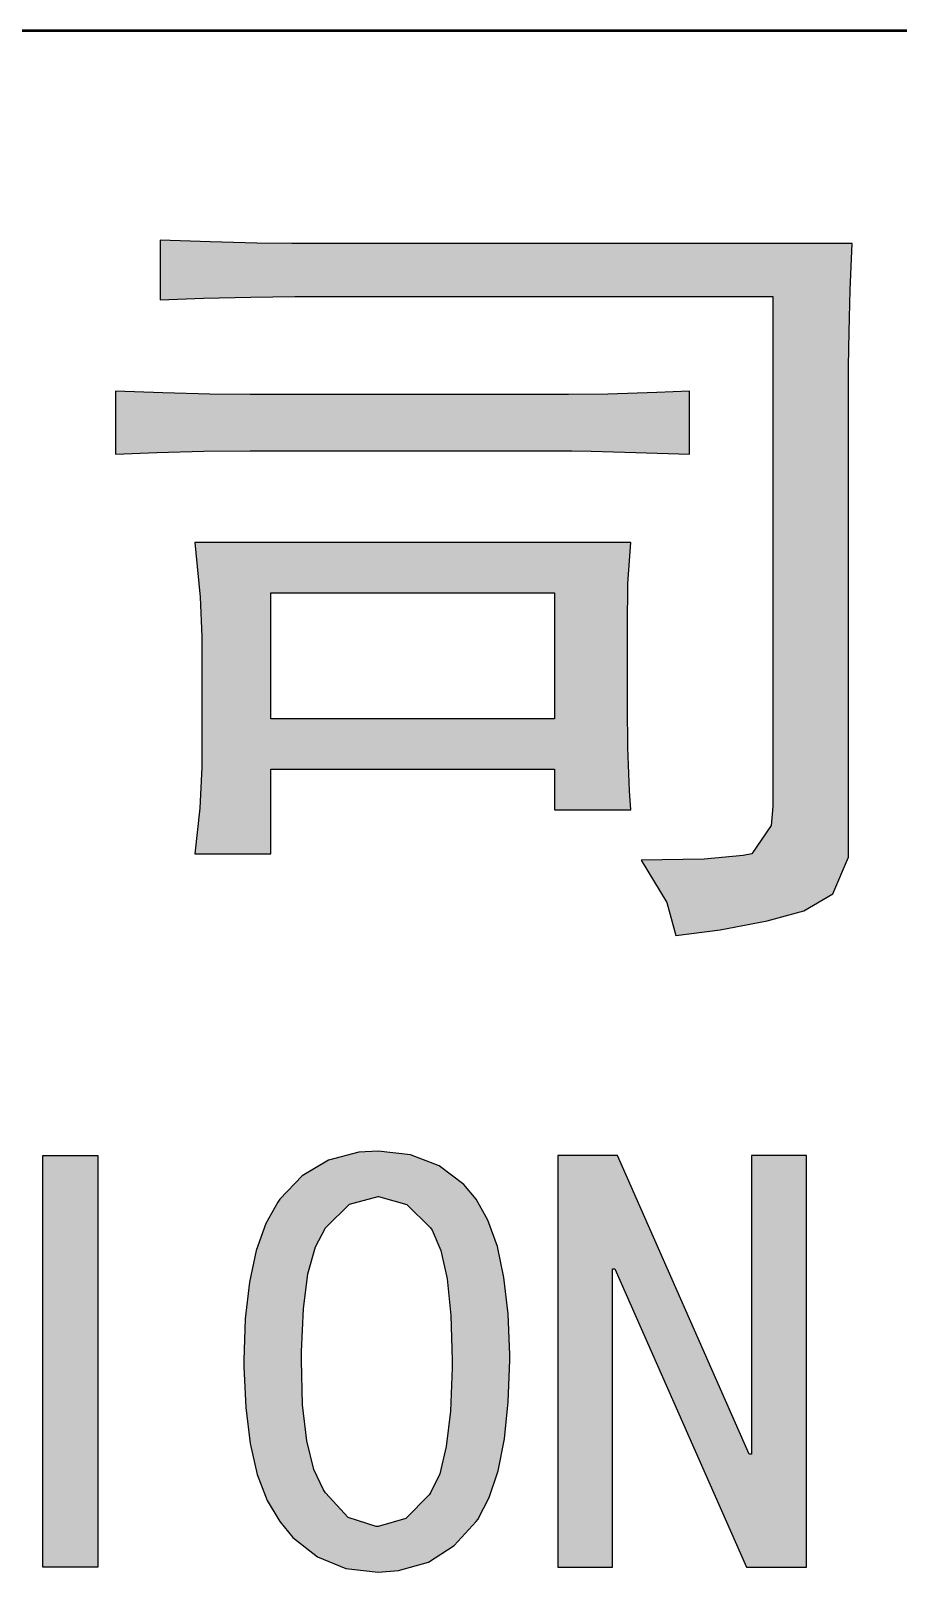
# Model space of a CAD drawing. Extents: x 0 to 420, y 0 to 297.
# Drawn here: x 399.44 to 405.51, y 36.21 to 47 of the extents above; entities that cross this region are included whole.
import ezdxf

# ---------------------------------------------------------------- set-up
doc = ezdxf.new("R2010")
doc.units = 0

msp = doc.modelspace()

# ---------------------------------------------------------------- linework, layer by layer
at = {"color": 7, "lineweight": 50}
msp.add_line((415, 47), (235, 47), dxfattribs=at)
at = {"color": 154, "lineweight": 25, "ltscale": 0.010406}
msp.add_line((400.347, 45.534), (400.347, 45.118), dxfattribs=at)
at = {"color": 154, "lineweight": 25, "ltscale": 0.008753}
msp.add_line((400.697, 45.523), (400.347, 45.534), dxfattribs=at)
at = {"color": 154, "lineweight": 25, "ltscale": 0.008198}
for p, q in [((401.024, 45.515), (400.697, 45.523)), ((400.693, 44.458), (400.365, 44.466)), ((400.324, 44.049), (400.652, 44.057))]:
    msp.add_line(p, q, dxfattribs=at)
at = {"color": 154, "lineweight": 25, "ltscale": 0.006079}
msp.add_line((401.267, 45.512), (401.024, 45.515), dxfattribs=at)
at = {"color": 154, "lineweight": 25, "ltscale": 0.098076}
msp.add_line((405.191, 45.512), (401.267, 45.512), dxfattribs=at)
at = {"color": 154, "lineweight": 25, "ltscale": 0.008112}
msp.add_line((405.176, 45.188), (405.191, 45.512), dxfattribs=at)
at = {"color": 154, "lineweight": 25, "ltscale": 0.007557}
msp.add_line((400.347, 45.118), (400.649, 45.129), dxfattribs=at)
at = {"color": 154, "lineweight": 25, "ltscale": 0.00829}
msp.add_line((400.649, 45.129), (400.98, 45.136), dxfattribs=at)
at = {"color": 154, "lineweight": 25, "ltscale": 0.007736}
msp.add_line((400.98, 45.136), (401.29, 45.14), dxfattribs=at)
at = {"color": 154, "lineweight": 25, "ltscale": 0.083617}
msp.add_line((401.29, 45.14), (404.634, 45.14), dxfattribs=at)
at = {"color": 154, "lineweight": 25, "ltscale": 0.089235}
msp.add_line((404.634, 45.14), (404.634, 41.57), dxfattribs=at)
at = {"color": 154, "lineweight": 25, "ltscale": 0.00737}
msp.add_line((405.168, 44.893), (405.176, 45.188), dxfattribs=at)
at = {"color": 154, "lineweight": 25, "ltscale": 0.005987}
msp.add_line((405.165, 44.654), (405.168, 44.893), dxfattribs=at)
at = {"color": 154, "lineweight": 25, "ltscale": 0.08592}
msp.add_line((405.165, 41.217), (405.165, 44.654), dxfattribs=at)
at = {"color": 154, "lineweight": 25, "ltscale": 0.010959}
for p, q in [((400.033, 44.477), (400.033, 44.038)), ((404.052, 44.038), (404.052, 44.477))]:
    msp.add_line(p, q, dxfattribs=at)
at = {"color": 154, "lineweight": 25, "ltscale": 0.008292}
msp.add_line((400.365, 44.466), (400.033, 44.477), dxfattribs=at)
at = {"color": 154, "lineweight": 25, "ltscale": 0.007091}
for p, q in [((400.976, 44.455), (400.693, 44.458)), ((403.106, 41.832), (403.106, 41.548))]:
    msp.add_line(p, q, dxfattribs=at)
at = {"color": 154, "lineweight": 25, "ltscale": 0.055714}
msp.add_line((403.205, 44.455), (400.976, 44.455), dxfattribs=at)
at = {"color": 154, "lineweight": 25, "ltscale": 0.006908}
msp.add_line((403.481, 44.458), (403.205, 44.455), dxfattribs=at)
at = {"color": 154, "lineweight": 25, "ltscale": 0.008568}
msp.add_line((403.824, 44.469), (403.481, 44.458), dxfattribs=at)
at = {"color": 154, "lineweight": 25, "ltscale": 0.005713}
msp.add_line((404.052, 44.477), (403.824, 44.469), dxfattribs=at)
at = {"color": 154, "lineweight": 25, "ltscale": 0.007281}
msp.add_line((400.033, 44.038), (400.324, 44.049), dxfattribs=at)
at = {"color": 154, "lineweight": 25, "ltscale": 0.008104}
msp.add_line((400.652, 44.057), (400.976, 44.06), dxfattribs=at)
at = {"color": 154, "lineweight": 25, "ltscale": 0.056267}
msp.add_line((400.976, 44.06), (403.227, 44.06), dxfattribs=at)
at = {"color": 154, "lineweight": 25, "ltscale": 0.003409}
msp.add_line((403.227, 44.06), (403.363, 44.057), dxfattribs=at)
at = {"color": 154, "lineweight": 25, "ltscale": 0.00783}
msp.add_line((403.363, 44.057), (403.677, 44.049), dxfattribs=at)
at = {"color": 154, "lineweight": 25, "ltscale": 0.009397}
msp.add_line((403.677, 44.049), (404.052, 44.038), dxfattribs=at)
at = {"color": 154, "lineweight": 25, "ltscale": 0.07625}
msp.add_line((403.64, 43.419), (400.59, 43.419), dxfattribs=at)
at = {"color": 154, "lineweight": 25, "ltscale": 0.001851}
msp.add_line((400.59, 43.419), (400.597, 43.346), dxfattribs=at)
at = {"color": 154, "lineweight": 25, "ltscale": 0.007198}
msp.add_line((403.621, 43.132), (403.64, 43.419), dxfattribs=at)
at = {"color": 154, "lineweight": 25, "ltscale": 0.007771}
msp.add_line((400.597, 43.346), (400.627, 43.036), dxfattribs=at)
at = {"color": 154, "lineweight": 25, "ltscale": 0.02201}
for p, q in [((401.12, 42.185), (401.12, 43.066)), ((403.106, 43.066), (403.106, 42.185))]:
    msp.add_line(p, q, dxfattribs=at)
at = {"color": 154, "lineweight": 25, "ltscale": 0.049636}
for p, q in [((401.12, 43.066), (403.106, 43.066)), ((403.106, 42.185), (401.12, 42.185)), ((401.12, 41.832), (403.106, 41.832))]:
    msp.add_line(p, q, dxfattribs=at)
at = {"color": 154, "lineweight": 25, "ltscale": 0.007644}
msp.add_line((403.618, 42.826), (403.621, 43.132), dxfattribs=at)
at = {"color": 154, "lineweight": 25, "ltscale": 0.006912}
msp.add_line((400.627, 43.036), (400.638, 42.76), dxfattribs=at)
at = {"color": 154, "lineweight": 25, "ltscale": 0.020444}
msp.add_line((400.638, 42.76), (400.638, 41.942), dxfattribs=at)
at = {"color": 154, "lineweight": 25, "ltscale": 0.001658}
msp.add_line((403.618, 42.76), (403.618, 42.826), dxfattribs=at)
at = {"color": 154, "lineweight": 25, "ltscale": 0.012156}
msp.add_line((403.618, 42.274), (403.618, 42.76), dxfattribs=at)
at = {"color": 154, "lineweight": 25, "ltscale": 0.007276}
msp.add_line((403.621, 41.983), (403.618, 42.274), dxfattribs=at)
at = {"color": 154, "lineweight": 25, "ltscale": 0.007556}
msp.add_line((403.632, 41.681), (403.621, 41.983), dxfattribs=at)
at = {"color": 154, "lineweight": 25, "ltscale": 0.002394}
msp.add_line((400.638, 41.942), (400.638, 41.847), dxfattribs=at)
at = {"color": 154, "lineweight": 25, "ltscale": 0.007192}
msp.add_line((400.638, 41.847), (400.623, 41.559), dxfattribs=at)
at = {"color": 154, "lineweight": 25, "ltscale": 0.014826}
msp.add_line((401.12, 41.239), (401.12, 41.832), dxfattribs=at)
at = {"color": 154, "lineweight": 25, "ltscale": 0.00332}
msp.add_line((403.64, 41.548), (403.632, 41.681), dxfattribs=at)
at = {"color": 154, "lineweight": 25, "ltscale": 0.008055}
msp.add_line((400.623, 41.559), (400.59, 41.239), dxfattribs=at)
at = {"color": 154, "lineweight": 25, "ltscale": 0.013353}
msp.add_line((403.106, 41.548), (403.64, 41.548), dxfattribs=at)
at = {"color": 154, "lineweight": 25, "ltscale": 0.003327}
msp.add_line((404.634, 41.57), (404.623, 41.438), dxfattribs=at)
at = {"color": 154, "lineweight": 25, "ltscale": 0.006028}
msp.add_line((404.623, 41.438), (404.487, 41.239), dxfattribs=at)
at = {"color": 154, "lineweight": 25, "ltscale": 0.013261}
msp.add_line((400.59, 41.239), (401.12, 41.239), dxfattribs=at)
at = {"color": 154, "lineweight": 25, "ltscale": 0.006845}
msp.add_line((404.428, 41.228), (404.155, 41.202), dxfattribs=at)
at = {"color": 154, "lineweight": 25, "ltscale": 0.001499}
msp.add_line((404.487, 41.239), (404.428, 41.228), dxfattribs=at)
at = {"color": 154, "lineweight": 25, "ltscale": 0.007013}
msp.add_line((405.054, 40.959), (405.165, 41.217), dxfattribs=at)
at = {"color": 154, "lineweight": 25, "ltscale": 0.011053}
msp.add_line((404.155, 41.202), (403.713, 41.195), dxfattribs=at)
at = {"color": 154, "lineweight": 25, "ltscale": 0.008639}
msp.add_line((403.713, 41.195), (403.894, 40.9), dxfattribs=at)
at = {"color": 154, "lineweight": 25, "ltscale": 0.006009}
msp.add_line((403.894, 40.9), (403.957, 40.668), dxfattribs=at)
at = {"color": 154, "lineweight": 25, "ltscale": 0.00586}
msp.add_line((404.852, 40.841), (405.054, 40.959), dxfattribs=at)
at = {"color": 154, "lineweight": 25, "ltscale": 0.006679}
msp.add_line((404.594, 40.771), (404.852, 40.841), dxfattribs=at)
at = {"color": 154, "lineweight": 25, "ltscale": 0.007801}
msp.add_line((403.957, 40.668), (404.266, 40.708), dxfattribs=at)
at = {"color": 154, "lineweight": 25, "ltscale": 0.008344}
msp.add_line((404.266, 40.708), (404.594, 40.771), dxfattribs=at)
at = {"color": 154, "lineweight": 25, "ltscale": 0.003423}
msp.add_line((401.873, 39.16), (401.736, 39.152), dxfattribs=at)
at = {"color": 154, "lineweight": 25, "ltscale": 0.005707}
msp.add_line((402.099, 39.134), (401.873, 39.16), dxfattribs=at)
at = {"color": 154, "lineweight": 25, "ltscale": 0.072032}
for p, q in [((399.526, 36.247), (399.526, 39.128)), ((399.91, 39.128), (399.91, 36.247)), ((403.129, 39.128), (403.129, 36.247)), ((404.87, 36.247), (404.87, 39.128))]:
    msp.add_line(p, q, dxfattribs=at)
at = {"color": 154, "lineweight": 25, "ltscale": 0.009595}
for p, q in [((399.526, 39.128), (399.91, 39.128)), ((404.87, 39.128), (404.486, 39.128)), ((399.91, 36.247), (399.526, 36.247)), ((403.129, 36.247), (403.512, 36.247))]:
    msp.add_line(p, q, dxfattribs=at)
at = {"color": 154, "lineweight": 25, "ltscale": 0.005348}
msp.add_line((401.524, 39.097), (401.34, 38.986), dxfattribs=at)
at = {"color": 154, "lineweight": 25, "ltscale": 0.005483}
msp.add_line((401.736, 39.152), (401.524, 39.097), dxfattribs=at)
at = {"color": 154, "lineweight": 25, "ltscale": 0.005386}
msp.add_line((402.3, 39.056), (402.099, 39.134), dxfattribs=at)
at = {"color": 154, "lineweight": 25, "ltscale": 0.005393}
msp.add_line((402.471, 38.925), (402.3, 39.056), dxfattribs=at)
at = {"color": 154, "lineweight": 25, "ltscale": 0.010467}
for p, q in [((403.547, 39.128), (403.129, 39.128)), ((404.451, 36.247), (404.87, 36.247))]:
    msp.add_line(p, q, dxfattribs=at)
at = {"color": 154, "lineweight": 25, "ltscale": 0.057115}
msp.add_line((404.469, 37.038), (403.547, 39.128), dxfattribs=at)
at = {"color": 154, "lineweight": 25, "ltscale": 0.052261}
msp.add_line((404.486, 39.128), (404.486, 37.038), dxfattribs=at)
at = {"color": 154, "lineweight": 25, "ltscale": 0.005655}
msp.add_line((401.34, 38.986), (401.183, 38.823), dxfattribs=at)
at = {"color": 154, "lineweight": 25, "ltscale": 0.005183}
msp.add_line((401.672, 38.788), (401.873, 38.841), dxfattribs=at)
at = {"color": 154, "lineweight": 25, "ltscale": 7.24792e-05}
msp.add_line((401.873, 38.841), (401.875, 38.841), dxfattribs=at)
at = {"color": 154, "lineweight": 25, "ltscale": 0.005132}
msp.add_line((401.875, 38.841), (402.073, 38.785), dxfattribs=at)
at = {"color": 154, "lineweight": 25, "ltscale": 0.003351}
msp.add_line((402.559, 38.823), (402.471, 38.925), dxfattribs=at)
at = {"color": 154, "lineweight": 25, "ltscale": 0.004328}
msp.add_line((401.169, 38.803), (401.085, 38.652), dxfattribs=at)
at = {"color": 154, "lineweight": 25, "ltscale": 0.000625175}
msp.add_line((401.183, 38.823), (401.169, 38.803), dxfattribs=at)
at = {"color": 154, "lineweight": 25, "ltscale": 0.005808}
for p, q in [((401.506, 38.625), (401.672, 38.788)), ((402.073, 38.785), (402.239, 38.623)), ((402.23, 36.753), (402.067, 36.587))]:
    msp.add_line(p, q, dxfattribs=at)
at = {"color": 154, "lineweight": 25, "ltscale": 0.004229}
msp.add_line((402.64, 38.675), (402.559, 38.823), dxfattribs=at)
at = {"color": 154, "lineweight": 25, "ltscale": 0.005012}
msp.add_line((401.085, 38.652), (401.018, 38.463), dxfattribs=at)
at = {"color": 154, "lineweight": 25, "ltscale": 0.003771}
msp.add_line((401.434, 38.489), (401.503, 38.623), dxfattribs=at)
at = {"color": 154, "lineweight": 25, "ltscale": 0.000102636}
msp.add_line((401.503, 38.623), (401.506, 38.625), dxfattribs=at)
at = {"color": 154, "lineweight": 25, "ltscale": 0.00052411}
msp.add_line((402.239, 38.623), (402.25, 38.605), dxfattribs=at)
at = {"color": 154, "lineweight": 25, "ltscale": 0.004875}
msp.add_line((402.707, 38.492), (402.64, 38.675), dxfattribs=at)
at = {"color": 154, "lineweight": 25, "ltscale": 0.003875}
msp.add_line((402.25, 38.605), (402.312, 38.463), dxfattribs=at)
at = {"color": 154, "lineweight": 25, "ltscale": 0.005645}
msp.add_line((401.018, 38.463), (400.971, 38.242), dxfattribs=at)
at = {"color": 154, "lineweight": 25, "ltscale": 0.004902}
msp.add_line((401.381, 38.3), (401.434, 38.489), dxfattribs=at)
at = {"color": 154, "lineweight": 25, "ltscale": 0.005062}
for p, q in [((402.312, 38.463), (402.355, 38.265)), ((402.067, 36.587), (401.873, 36.532))]:
    msp.add_line(p, q, dxfattribs=at)
at = {"color": 154, "lineweight": 25, "ltscale": 0.005574}
msp.add_line((402.753, 38.274), (402.707, 38.492), dxfattribs=at)
at = {"color": 154, "lineweight": 25, "ltscale": 0.006158}
msp.add_line((401.349, 38.056), (401.381, 38.3), dxfattribs=at)
at = {"color": 154, "lineweight": 25, "ltscale": 0.052189}
msp.add_line((403.512, 36.247), (403.512, 38.335), dxfattribs=at)
at = {"color": 154, "lineweight": 25, "ltscale": 0.000435638}
for p, q in [((403.512, 38.335), (403.53, 38.335)), ((404.486, 37.038), (404.469, 37.038))]:
    msp.add_line(p, q, dxfattribs=at)
at = {"color": 154, "lineweight": 25, "ltscale": 0.057049}
msp.add_line((403.53, 38.335), (404.451, 36.247), dxfattribs=at)
at = {"color": 154, "lineweight": 25, "ltscale": 0.006438}
msp.add_line((400.971, 38.242), (400.942, 37.986), dxfattribs=at)
at = {"color": 154, "lineweight": 25, "ltscale": 0.00643}
msp.add_line((402.355, 38.265), (402.381, 38.009), dxfattribs=at)
at = {"color": 154, "lineweight": 25, "ltscale": 0.006365}
for p, q in [((402.783, 38.021), (402.753, 38.274)), ((401.372, 37.131), (401.343, 37.384))]:
    msp.add_line(p, q, dxfattribs=at)
at = {"color": 154, "lineweight": 25, "ltscale": 0.007272}
msp.add_line((400.942, 37.986), (400.933, 37.695), dxfattribs=at)
at = {"color": 154, "lineweight": 25, "ltscale": 0.007495}
msp.add_line((401.335, 37.756), (401.349, 38.056), dxfattribs=at)
at = {"color": 154, "lineweight": 25, "ltscale": 0.007853}
msp.add_line((402.381, 38.009), (402.39, 37.695), dxfattribs=at)
at = {"color": 154, "lineweight": 25, "ltscale": 0.007202}
msp.add_line((402.794, 37.733), (402.783, 38.021), dxfattribs=at)
at = {"color": 154, "lineweight": 25, "ltscale": 0.001163}
msp.add_line((400.933, 37.695), (400.933, 37.649), dxfattribs=at)
at = {"color": 154, "lineweight": 25, "ltscale": 0.001526}
msp.add_line((401.335, 37.695), (401.335, 37.756), dxfattribs=at)
at = {"color": 154, "lineweight": 25, "ltscale": 0.00778}
msp.add_line((401.343, 37.384), (401.335, 37.695), dxfattribs=at)
at = {"color": 154, "lineweight": 25, "ltscale": 0.001308}
msp.add_line((402.39, 37.695), (402.39, 37.643), dxfattribs=at)
at = {"color": 154, "lineweight": 25, "ltscale": 0.007274}
msp.add_line((402.783, 37.404), (402.794, 37.695), dxfattribs=at)
at = {"color": 154, "lineweight": 25, "ltscale": 0.000944901}
msp.add_line((402.794, 37.695), (402.794, 37.733), dxfattribs=at)
at = {"color": 154, "lineweight": 25, "ltscale": 0.007129}
msp.add_line((400.933, 37.649), (400.945, 37.364), dxfattribs=at)
at = {"color": 154, "lineweight": 25, "ltscale": 0.007565}
msp.add_line((402.39, 37.643), (402.378, 37.34), dxfattribs=at)
at = {"color": 154, "lineweight": 25, "ltscale": 0.006302}
msp.add_line((400.945, 37.364), (400.977, 37.114), dxfattribs=at)
at = {"color": 154, "lineweight": 25, "ltscale": 0.006221}
msp.add_line((402.378, 37.34), (402.349, 37.093), dxfattribs=at)
at = {"color": 154, "lineweight": 25, "ltscale": 0.006502}
msp.add_line((402.756, 37.146), (402.783, 37.404), dxfattribs=at)
at = {"color": 154, "lineweight": 25, "ltscale": 0.00559}
msp.add_line((400.977, 37.114), (401.026, 36.896), dxfattribs=at)
at = {"color": 154, "lineweight": 25, "ltscale": 0.005165}
msp.add_line((401.422, 36.93), (401.372, 37.131), dxfattribs=at)
at = {"color": 154, "lineweight": 25, "ltscale": 0.005702}
msp.add_line((402.713, 36.922), (402.756, 37.146), dxfattribs=at)
at = {"color": 154, "lineweight": 25, "ltscale": 0.004936}
msp.add_line((402.349, 37.093), (402.303, 36.901), dxfattribs=at)
at = {"color": 154, "lineweight": 25, "ltscale": 0.004832}
msp.add_line((401.026, 36.896), (401.096, 36.715), dxfattribs=at)
at = {"color": 154, "lineweight": 25, "ltscale": 0.003934}
msp.add_line((401.489, 36.788), (401.422, 36.93), dxfattribs=at)
at = {"color": 154, "lineweight": 25, "ltscale": 0.003706}
msp.add_line((402.303, 36.901), (402.239, 36.768), dxfattribs=at)
at = {"color": 154, "lineweight": 25, "ltscale": 0.004919}
msp.add_line((402.649, 36.736), (402.713, 36.922), dxfattribs=at)
at = {"color": 154, "lineweight": 25, "ltscale": 0.000625098}
msp.add_line((401.503, 36.768), (401.489, 36.788), dxfattribs=at)
at = {"color": 154, "lineweight": 25, "ltscale": 0.004301}
msp.add_line((401.096, 36.715), (401.183, 36.567), dxfattribs=at)
at = {"color": 154, "lineweight": 25, "ltscale": 0.005863}
msp.add_line((401.663, 36.596), (401.503, 36.768), dxfattribs=at)
at = {"color": 154, "lineweight": 25, "ltscale": 0.000423915}
msp.add_line((402.239, 36.768), (402.23, 36.753), dxfattribs=at)
at = {"color": 154, "lineweight": 25, "ltscale": 0.004323}
msp.add_line((402.57, 36.582), (402.649, 36.736), dxfattribs=at)
at = {"color": 154, "lineweight": 25, "ltscale": 0.005126}
msp.add_line((401.858, 36.532), (401.663, 36.596), dxfattribs=at)
at = {"color": 154, "lineweight": 25, "ltscale": 0.000465389}
msp.add_line((402.559, 36.567), (402.57, 36.582), dxfattribs=at)
at = {"color": 154, "lineweight": 25, "ltscale": 0.003667}
msp.add_line((401.183, 36.567), (401.276, 36.454), dxfattribs=at)
at = {"color": 154, "lineweight": 25, "ltscale": 0.000363922}
msp.add_line((401.873, 36.532), (401.858, 36.532), dxfattribs=at)
at = {"color": 154, "lineweight": 25, "ltscale": 0.005711}
msp.add_line((402.405, 36.398), (402.559, 36.567), dxfattribs=at)
at = {"color": 154, "lineweight": 25, "ltscale": 0.005438}
msp.add_line((401.276, 36.454), (401.448, 36.32), dxfattribs=at)
at = {"color": 154, "lineweight": 25, "ltscale": 0.005363}
msp.add_line((402.224, 36.282), (402.405, 36.398), dxfattribs=at)
at = {"color": 154, "lineweight": 25, "ltscale": 0.005345}
msp.add_line((401.448, 36.32), (401.646, 36.238), dxfattribs=at)
at = {"color": 154, "lineweight": 25, "ltscale": 0.005431}
msp.add_line((402.015, 36.224), (402.224, 36.282), dxfattribs=at)
at = {"color": 154, "lineweight": 25, "ltscale": 0.005708}
msp.add_line((401.646, 36.238), (401.873, 36.212), dxfattribs=at)
at = {"color": 154, "lineweight": 25, "ltscale": 0.003573}
msp.add_line((401.873, 36.212), (402.015, 36.224), dxfattribs=at)
at = {"color": 154, "lineweight": 5}
for points in [[(400.697, 45.523), (400.347, 45.534), (400.98, 45.136), (400.649, 45.129)], [(400.649, 45.129), (400.347, 45.534), (400.347, 45.118)], [(400.697, 45.523), (400.98, 45.136), (401.024, 45.515)], [(401.29, 45.14), (401.267, 45.512), (400.98, 45.136), (401.024, 45.515)], [(401.29, 45.14), (404.634, 45.14), (401.267, 45.512), (405.191, 45.512)], [(404.852, 40.841), (405.176, 45.188), (404.634, 45.14), (405.191, 45.512)], [(404.852, 40.841), (404.634, 45.14), (404.623, 41.438), (404.634, 41.57)], [(405.054, 40.959), (405.168, 44.893), (404.852, 40.841), (405.176, 45.188)], [(405.054, 40.959), (405.165, 41.217), (405.168, 44.893), (405.165, 44.654)], [(400.652, 44.057), (400.365, 44.466), (400.324, 44.049), (400.033, 44.477)], [(400.324, 44.049), (400.033, 44.477), (400.033, 44.038)], [(400.976, 44.06), (400.693, 44.458), (400.652, 44.057), (400.365, 44.466)], [(403.227, 44.06), (400.976, 44.455), (400.976, 44.06), (400.693, 44.458)], [(403.481, 44.458), (403.205, 44.455), (403.227, 44.06), (400.976, 44.455)], [(403.227, 44.06), (403.363, 44.057), (403.481, 44.458), (403.677, 44.049)], [(403.481, 44.458), (403.677, 44.049), (403.824, 44.469), (404.052, 44.038)], [(403.824, 44.469), (404.052, 44.038), (404.052, 44.477)], [(403.64, 43.419), (400.59, 43.419), (400.627, 43.036), (400.597, 43.346)], [(403.64, 43.419), (400.627, 43.036), (403.106, 43.066), (401.12, 43.066)], [(403.64, 43.419), (403.106, 43.066), (403.621, 43.132)], [(401.12, 43.066), (400.627, 43.036), (400.638, 42.76)], [(400.638, 42.76), (401.12, 41.239), (401.12, 43.066), (401.12, 41.832)], [(401.12, 43.066), (401.12, 41.832), (401.12, 42.185), (403.106, 41.832)], [(403.618, 42.826), (403.621, 43.132), (403.618, 42.274), (403.106, 43.066)], [(403.106, 42.185), (403.64, 41.548), (403.106, 43.066), (403.632, 41.681)], [(403.106, 43.066), (403.632, 41.681), (403.621, 41.983)], [(403.106, 43.066), (403.621, 41.983), (403.618, 42.274)], [(401.12, 41.239), (400.638, 42.76), (400.638, 41.847), (400.638, 41.942)], [(403.618, 42.826), (403.618, 42.274), (403.618, 42.76)], [(401.12, 42.185), (403.106, 41.832), (403.106, 42.185), (403.64, 41.548)], [(401.12, 41.239), (400.638, 41.847), (400.59, 41.239), (400.623, 41.559)], [(403.64, 41.548), (403.106, 41.832), (403.106, 41.548)], [(404.428, 41.228), (404.594, 40.771), (404.487, 41.239), (404.623, 41.438)], [(404.852, 40.841), (404.623, 41.438), (404.594, 40.771)], [(404.155, 41.202), (404.266, 40.708), (404.428, 41.228), (404.594, 40.771)], [(403.894, 40.9), (404.155, 41.202), (403.713, 41.195)], [(403.894, 40.9), (403.957, 40.668), (404.155, 41.202), (404.266, 40.708)], [(401.736, 39.152), (401.873, 38.841), (401.873, 39.16), (401.875, 38.841)], [(401.873, 39.16), (401.875, 38.841), (402.099, 39.134)], [(399.526, 39.128), (399.526, 36.247), (399.91, 39.128), (399.91, 36.247)], [(401.34, 38.986), (401.381, 38.3), (401.524, 39.097), (401.434, 38.489)], [(401.524, 39.097), (401.434, 38.489), (401.503, 38.623)], [(401.503, 38.623), (401.506, 38.625), (401.524, 39.097), (401.672, 38.788)], [(401.524, 39.097), (401.672, 38.788), (401.736, 39.152), (401.873, 38.841)], [(401.875, 38.841), (402.073, 38.785), (402.099, 39.134), (402.239, 38.623)], [(402.099, 39.134), (402.239, 38.623), (402.3, 39.056), (402.25, 38.605)], [(402.3, 39.056), (402.25, 38.605), (402.312, 38.463)], [(402.471, 38.925), (402.3, 39.056), (402.355, 38.265), (402.312, 38.463)], [(403.547, 39.128), (403.129, 39.128), (403.53, 38.335), (403.512, 38.335)], [(403.129, 39.128), (403.129, 36.247), (403.512, 38.335), (403.512, 36.247)], [(403.547, 39.128), (403.53, 38.335), (404.469, 37.038), (404.451, 36.247)], [(404.87, 36.247), (404.87, 39.128), (404.486, 37.038), (404.486, 39.128)], [(401.276, 36.454), (401.34, 38.986), (401.183, 36.567), (401.183, 38.823)], [(401.276, 36.454), (401.335, 37.695), (401.34, 38.986), (401.335, 37.756)], [(401.335, 37.756), (401.349, 38.056), (401.34, 38.986), (401.381, 38.3)], [(402.471, 38.925), (402.355, 38.265), (402.39, 37.695), (402.381, 38.009)], [(402.559, 36.567), (402.471, 38.925), (402.405, 36.398), (402.39, 37.695)], [(402.57, 36.582), (402.559, 38.823), (402.559, 36.567), (402.471, 38.925)], [(401.085, 38.652), (401.096, 36.715), (401.169, 38.803), (401.183, 36.567)], [(401.169, 38.803), (401.183, 36.567), (401.183, 38.823)], [(402.649, 36.736), (402.64, 38.675), (402.57, 36.582), (402.559, 38.823)], [(401.018, 38.463), (401.026, 36.896), (401.085, 38.652), (401.096, 36.715)], [(402.713, 36.922), (402.707, 38.492), (402.649, 36.736), (402.64, 38.675)], [(400.971, 38.242), (400.977, 37.114), (401.018, 38.463), (401.026, 36.896)], [(402.756, 37.146), (402.753, 38.274), (402.713, 36.922), (402.707, 38.492)], [(400.942, 37.986), (400.945, 37.364), (400.971, 38.242), (400.977, 37.114)], [(402.783, 38.021), (402.753, 38.274), (402.783, 37.404), (402.756, 37.146)], [(400.933, 37.695), (400.933, 37.649), (400.942, 37.986), (400.945, 37.364)], [(402.783, 38.021), (402.783, 37.404), (402.794, 37.733), (402.794, 37.695)], [(401.276, 36.454), (401.448, 36.32), (401.335, 37.695), (401.343, 37.384)], [(402.405, 36.398), (402.39, 37.695), (402.39, 37.643)], [(402.405, 36.398), (402.39, 37.643), (402.349, 37.093), (402.378, 37.34)], [(401.372, 37.131), (401.343, 37.384), (401.422, 36.93), (401.448, 36.32)], [(402.405, 36.398), (402.349, 37.093), (402.239, 36.768), (402.303, 36.901)], [(404.87, 36.247), (404.486, 37.038), (404.451, 36.247), (404.469, 37.038)], [(401.489, 36.788), (401.422, 36.93), (401.646, 36.238), (401.448, 36.32)], [(401.489, 36.788), (401.646, 36.238), (401.503, 36.768)], [(401.663, 36.596), (401.503, 36.768), (401.873, 36.212), (401.646, 36.238)], [(402.067, 36.587), (402.224, 36.282), (402.23, 36.753)], [(402.405, 36.398), (402.239, 36.768), (402.224, 36.282), (402.23, 36.753)], [(401.663, 36.596), (401.873, 36.212), (401.858, 36.532)], [(401.873, 36.532), (402.015, 36.224), (402.067, 36.587), (402.224, 36.282)], [(401.858, 36.532), (401.873, 36.212), (401.873, 36.532), (402.015, 36.224)]]:
    msp.add_solid(points, dxfattribs=at)

doc.saveas('drawing.dxf')
